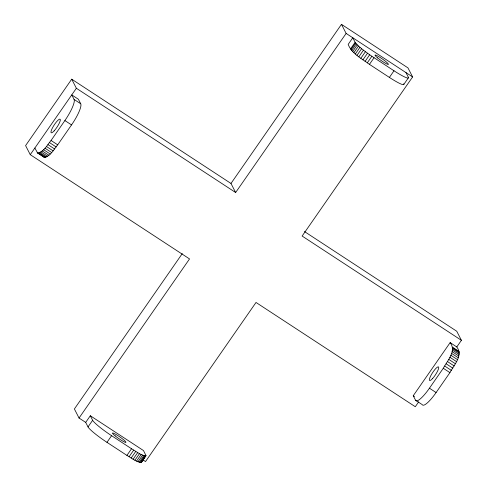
<?xml version="1.0" encoding="UTF-8"?>
<svg xmlns="http://www.w3.org/2000/svg" width="487" height="487" viewBox="0 0 487 487"><rect width="100%" height="100%" fill="white"/><g stroke="black" fill="none" stroke-linecap="round" stroke-linejoin="round"><path stroke-width="0.73" d="M415.588 400.265A20.363 4.468 -56.8 0 0 429.449 388.2L443.28 368.275C447.206 360.782 456.812 351.2 450.146 342.604L413.256 395.73L415.588 400.265L422.235 404.618A20.363 4.468 -56.8 0 0 436.096 392.552L449.927 372.628C453.86 365.128 463.46 355.553 456.794 346.957L450.146 342.604M141.248 462.547L145.984 455.601L143.495 450.566L90.308 415.752L85.7 422.393L88.025 426.929A20.363 2.453 34.8 0 0 106.976 442.342L126.924 455.4C131.508 457.908 135.952 461.956 141.248 462.547L145.984 455.601M230.984 183.459L341.472 24.35L346.129 33.42L235.647 192.523L230.984 183.459L71.705 79.186L25.592 145.595L30.255 154.665L189.534 258.932L79.046 418.041L85.7 422.393M30.255 154.665L76.368 88.257L71.705 79.186M37.596 153.003C43.812 152.175 47.221 144.858 51.056 140.487L64.887 120.563A20.363 4.468 -56.8 0 0 74.085 99.427L71.753 94.898L78.401 99.245L80.732 103.78A20.363 4.468 -56.8 0 1 71.534 124.915L57.703 144.84C53.868 149.211 50.459 156.528 44.244 157.356L37.596 153.003L34.863 148.024M182.272 253.611L74.389 408.97L79.046 418.041M88.025 426.929L92.64 420.287L90.308 415.752M350.5 48.944L355.108 42.302L352.777 37.773L348.168 44.414C351.912 53.874 361.786 58.543 369.45 64.363L389.393 77.415A20.363 2.453 34.8 0 0 403.68 83.764M350.944 49.631L355.553 42.99L355.108 42.302M351.669 50.49L356.277 43.848L355.553 42.99M352.655 51.506L357.263 44.871L356.277 43.848M353.891 52.669L358.499 46.028L357.263 44.871M355.352 53.954L359.96 47.312L358.499 46.028M357.014 55.341L361.622 48.7L359.96 47.312M358.846 56.802L363.46 50.161L361.622 48.7M360.824 58.312L365.439 51.671L363.46 50.161M362.912 59.852L367.521 53.211L365.439 51.671M365.067 61.392L369.676 54.751L367.521 53.211M367.259 62.902L371.867 56.261L394.001 70.773A20.363 2.453 34.8 0 0 408.295 77.123L405.963 72.587M106.976 442.342L111.59 435.701A20.363 2.453 34.8 0 1 92.64 420.287M369.45 64.363L374.059 57.722M126.924 455.4L131.533 448.758C136.123 451.266 140.56 455.315 145.863 455.905M389.393 77.415L394.001 70.773M129.073 456.776L133.681 450.14M131.143 458.06L135.757 451.419M133.103 459.217L137.718 452.575M134.917 460.227L139.532 453.592M136.561 461.086L141.169 454.444M137.991 461.761L142.606 455.12M139.197 462.254L143.805 455.613M140.153 462.553L144.761 455.911M142.892 459.326L144.146 457.518M140.84 462.65L145.449 456.009M403.717 84.568L408.331 77.926M341.472 24.35L407.954 67.87L412.611 76.94L302.129 236.049L461.408 340.316L456.794 346.957M418.65 401.897L415.295 406.724L256.016 302.457L145.528 461.56L143.111 459.978M346.129 33.42L412.611 76.94M304.448 231.544L456.745 331.245L461.408 340.316M76.368 88.257L235.647 192.523M74.085 99.427L80.732 103.78M452.478 347.14L459.125 351.492M452.685 347.876L459.332 352.223M452.691 348.881L459.338 353.233M452.49 350.141L459.144 354.493M452.1 351.632L458.748 355.985M451.516 353.331L458.164 357.683M450.749 355.206L457.396 359.558M449.818 357.233L456.465 361.585M448.734 359.369L455.382 363.722M447.516 361.579L454.164 365.932M446.183 363.826L452.831 368.178M444.765 366.072L451.412 370.424M64.887 120.563L71.534 124.915M443.28 368.275L449.927 372.628M51.056 140.487L57.703 144.84M429.449 388.2L436.096 392.552M49.528 142.618L56.175 146.971M47.988 144.633L54.635 148.985M46.466 146.496L53.113 150.848M44.974 148.182L51.622 152.534M43.556 149.655L50.204 154.008M42.217 150.897L48.864 155.25M40.993 151.883L47.641 156.236M413.256 395.73L414.467 396.521M39.904 152.601L46.551 156.954M38.966 153.028L45.614 157.38M37.195 152.559L44.841 157.514M111.59 435.701L131.533 448.758M369.676 54.751L371.867 56.261M43.842 156.905L44.244 157.356M141.212 461.743L141.376 462.242M115.188 435.902A8.145 0.98 34.8 0 0 125.896 442.366A8.145 0.98 34.8 0 0 116.612 434.818A8.145 0.98 34.8 0 0 115.188 435.902M54.142 130.881A8.145 1.79 -56.8 0 0 60.254 119.352A8.145 1.79 -56.8 0 0 52.529 127.74A8.145 1.79 -56.8 0 0 54.142 130.881M432.535 378.594A8.145 1.79 -56.8 0 0 438.647 367.064A8.145 1.79 -56.8 0 0 430.922 375.453A8.145 1.79 -56.8 0 0 432.535 378.594M377.662 57.916A8.145 0.98 34.8 0 0 388.364 64.387A8.145 0.98 34.8 0 0 379.081 56.833A8.145 0.98 34.8 0 0 377.662 57.916"/></g></svg>
